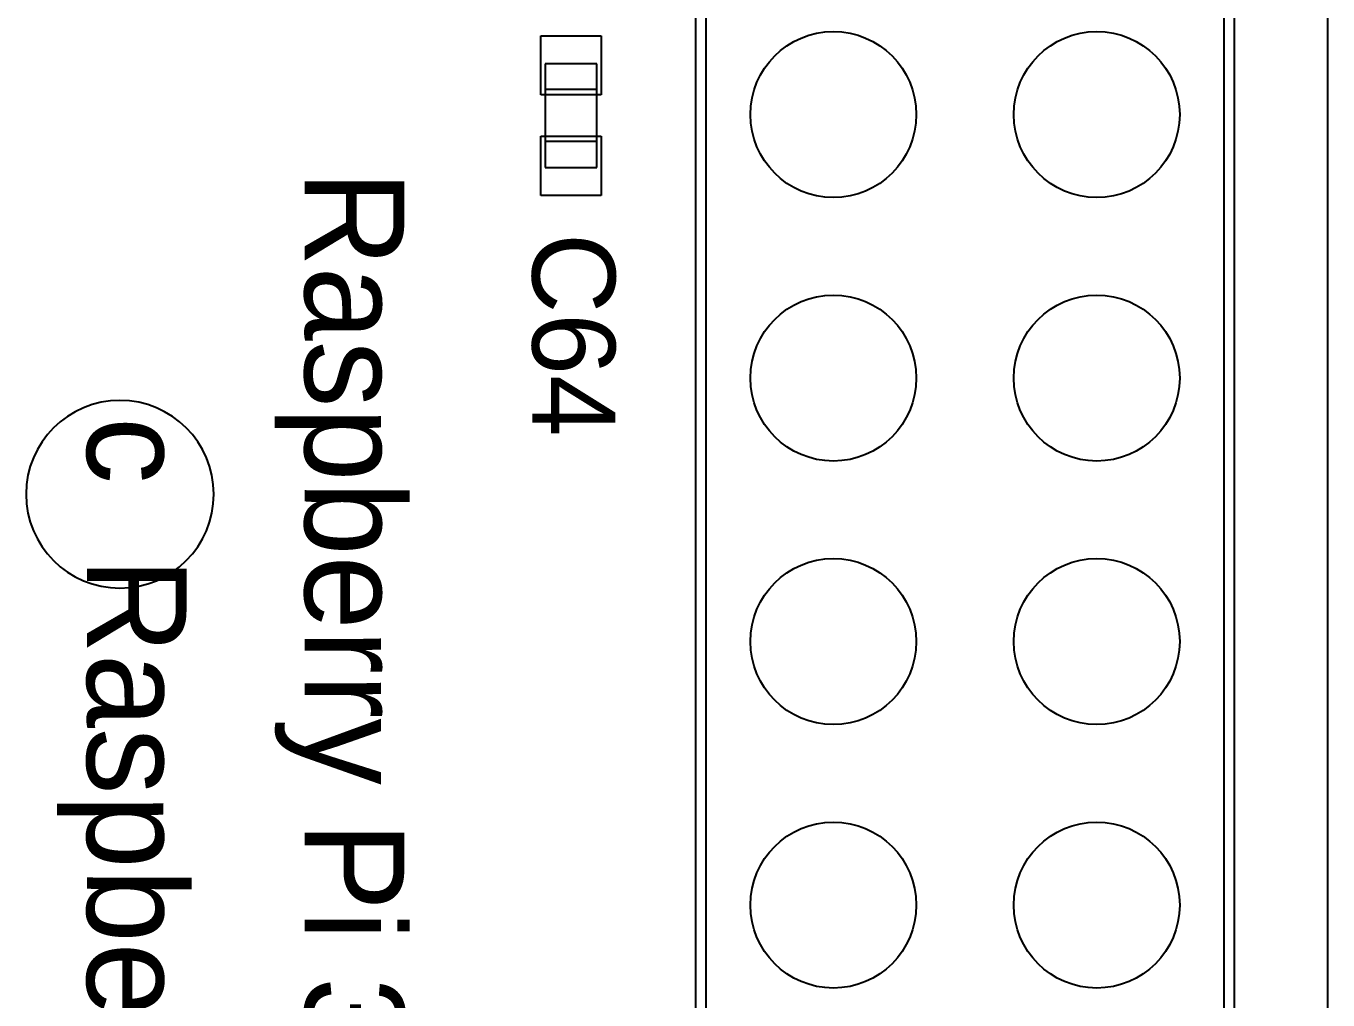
# Model space of a CAD drawing. Extents: x -395 to -66, y -1367 to -1153.
# Drawn here: x -110.73 to -98.18, y -1310.85 to -1301.47 of the extents above; entities that cross this region are included whole.
import ezdxf

# ---------------------------------------------------------------- set-up
doc = ezdxf.new("R2010")
doc.units = 0
for name, color, linetype in [('FAB_3$PI_PROJECTOR$RPI$BOA', 254, 'CONTINUOUS'), ('FAB_3$PI_PROJECTOR$RPI$PA0', 111, 'CONTINUOUS'), ('FAB_3$PI_PROJECTOR$RPI$PI0', 1, 'CONTINUOUS'), ('FAB_3$PI_PROJECTOR$RPI$PIN', 5, 'CONTINUOUS'), ('FAB_3$PI_PROJECTOR$RPI$SI0', 85, 'CONTINUOUS')]:
    doc.layers.add(name, color=color, linetype=linetype)

msp = doc.modelspace()

# ---------------------------------------------------------------- linework, layer by layer
at = {"layer": 'FAB_3$PI_PROJECTOR$RPI$BOA'}
msp.add_line((-98.176, -1355.63), (-98.176, -1276.63), dxfattribs=at)
at = {"layer": 'FAB_3$PI_PROJECTOR$RPI$PA0'}
for p, q in [((-104.176, -1280.73), (-104.176, -1331.53)), ((-99.176, -1331.53), (-99.176, -1280.73)), ((-105.226, -1301.83), (-105.726, -1301.83)), ((-105.726, -1301.83), (-105.726, -1302.83)), ((-105.226, -1302.83), (-105.226, -1301.83)), ((-105.226, -1302.08), (-105.726, -1302.08)), ((-105.226, -1302.58), (-105.726, -1302.58)), ((-105.726, -1302.83), (-105.226, -1302.83))]:
    msp.add_line(p, q, dxfattribs=at)
at = {"layer": 'FAB_3$PI_PROJECTOR$RPI$PI0'}
for p, q in [((-105.766, -1301.56), (-105.186, -1301.56)), ((-105.766, -1302.13), (-105.766, -1301.56)), ((-105.186, -1301.56), (-105.186, -1302.13)), ((-105.186, -1302.13), (-105.766, -1302.13)), ((-105.766, -1302.53), (-105.186, -1302.53)), ((-105.766, -1303.1), (-105.766, -1302.53)), ((-105.186, -1302.53), (-105.186, -1303.1)), ((-105.186, -1303.1), (-105.766, -1303.1))]:
    msp.add_line(p, q, dxfattribs=at)
for centre in [(-102.946, -1302.32), (-100.406, -1302.32), (-102.946, -1304.86), (-100.406, -1304.86), (-102.946, -1307.4), (-100.406, -1307.4), (-102.946, -1309.94), (-100.406, -1309.94)]:
    msp.add_circle(centre, 0.8, dxfattribs=at)
at = {"layer": 'FAB_3$PI_PROJECTOR$RPI$PIN'}
for centre in [(-102.946, -1302.32), (-100.406, -1302.32), (-102.946, -1304.86), (-100.406, -1304.86), (-102.946, -1307.4), (-100.406, -1307.4), (-102.946, -1309.94), (-100.406, -1309.94)]:
    msp.add_circle(centre, 0.8, dxfattribs=at)
at = {"layer": 'FAB_3$PI_PROJECTOR$RPI$SI0'}
for p, q in [((-99.076, -1331.63), (-99.076, -1280.63)), ((-104.276, -1281.13), (-104.276, -1331.63))]:
    msp.add_line(p, q, dxfattribs=at)
for start, end in [(90, 270), (270, 90)]:
    msp.add_arc((-109.826, -1305.98), 0.905, start, end, dxfattribs=at)

# ---------------------------------------------------------------- texts
at = {"layer": 'FAB_3$PI_PROJECTOR$RPI$SI0', "linetype": 'CONTINUOUS'}
for s, height, p in [('Raspberry Pi 3 Model B V1.2', 0.96, (-108.044, -1302.86, -20)), ('C64', 0.8, (-105.849, -1303.463)), (' c  Raspberry Pi 2015', 0.96, (-110.144, -1304.88, -20))]:
    msp.add_text(s, height=height, rotation=270, dxfattribs=at).set_placement(p)

doc.saveas('drawing.dxf')
